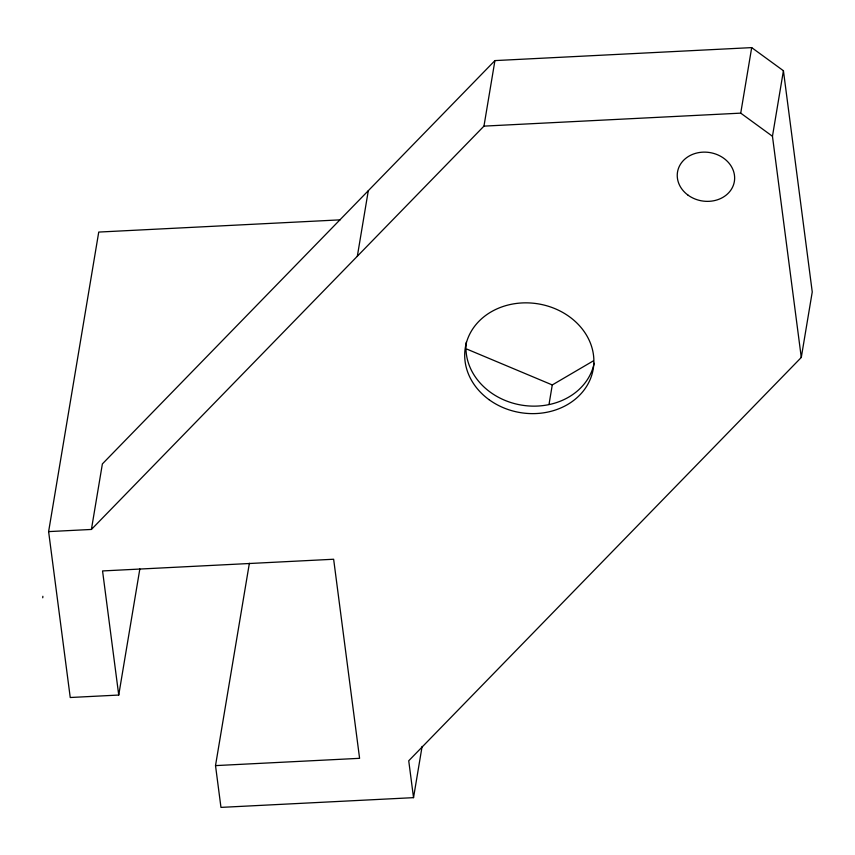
<?xml version="1.0" encoding="UTF-8"?>
<svg xmlns="http://www.w3.org/2000/svg" width="855" height="855" viewBox="0 0 855 855"><rect width="100%" height="100%" fill="white"/><g stroke="black" fill="none" stroke-linecap="round" stroke-linejoin="round"><path stroke-width="1.28" d="M42.75 597.795L42.857 596.288M139.846 568.928L118.738 695.051L70.238 697.509L48.617 531.607L98.742 232.068L340.14 219.853M48.617 531.607L91.41 529.448L102.376 463.923L494.927 60.598L751.695 47.613L783.426 70.741L812.25 291.94L801.285 357.465L408.733 760.779L413.531 797.651L220.964 807.387L215.513 765.61L249.371 563.285M357.337 256.222L368.302 190.697M91.41 529.448L483.962 126.123L494.927 60.598M413.531 797.651L422.103 746.415M549.038 404.287L552.277 384.942L593.349 360.874M801.285 357.465L772.46 136.266L740.729 113.138L751.695 47.613M772.46 136.266L783.426 70.741M483.962 126.123L740.729 113.138M215.513 765.61L359.592 758.321L333.642 559.245L102.557 570.937L118.738 695.051M466.958 349.139L552.277 384.942M594.172 363.204A64.841 55.105 9.5 0 1 521.646 405.131A64.841 55.105 9.5 0 1 466.296 342.15M688.029 195.143A28.814 24.496 9.5 0 0 734.327 181.709A28.814 24.496 9.5 0 0 695.468 153.376A28.814 24.496 9.5 0 0 688.029 195.143M488.996 399.638A64.841 55.105 9.5 0 0 593.156 369.413A64.841 55.105 9.5 0 0 505.722 305.663A64.841 55.105 9.5 0 0 488.996 399.638"/></g></svg>
